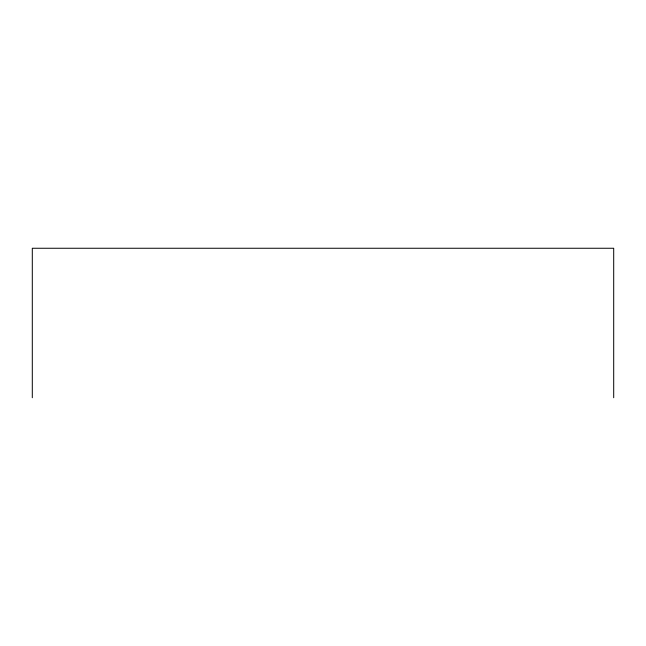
<?xml version="1.0" encoding="UTF-8"?>
<svg xmlns="http://www.w3.org/2000/svg" width="646" height="646" viewBox="0 0 646 646"><rect width="100%" height="100%" fill="white"/><g stroke="black" fill="none" stroke-linecap="round" stroke-linejoin="round"><path stroke-width="0.97" d="M613.7 397.742L613.7 248.258L32.3 248.258L32.3 397.742"/></g></svg>
